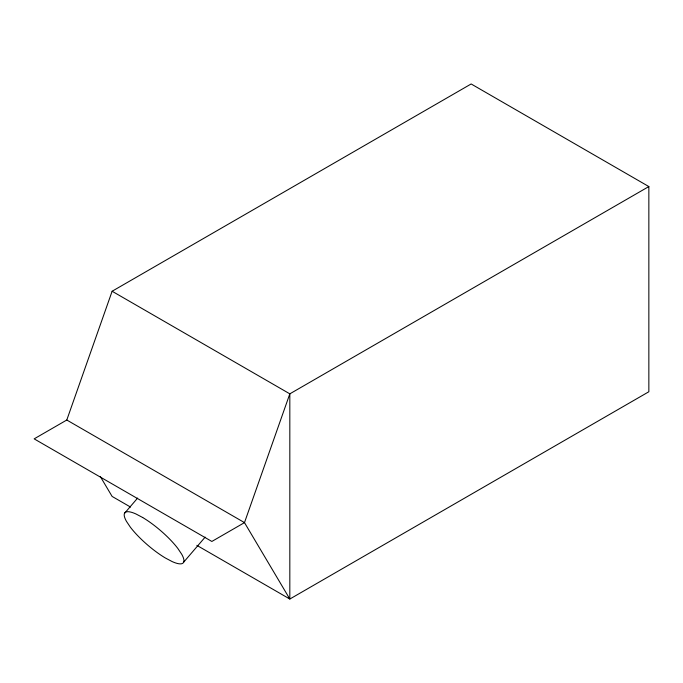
<?xml version="1.0" encoding="UTF-8"?>
<svg xmlns="http://www.w3.org/2000/svg" width="683" height="683" viewBox="0 0 683 683"><rect width="100%" height="100%" fill="white"/><g stroke="black" fill="none" stroke-linecap="round" stroke-linejoin="round"><path stroke-width="1.02" d="M648.85 186.561L289.823 393.843L244.488 522.615L211.85 541.457L34.15 438.862L66.789 420.019L112.123 291.248L471.15 83.966L648.85 186.561L648.85 391.752L289.823 599.034L196.832 545.341M124.46 513.42L137.616 498.078M183.693 562.152L205.148 537.12M112.123 291.248L289.823 393.843L289.823 599.034L244.488 522.615L66.789 420.019M130.538 507.068L112.123 496.439L100.247 476.427M142.696 517.518L135.934 513.957A38.461 9.69 40.6 0 0 126.457 521.351L130.342 527.156A38.461 9.69 40.6 0 0 165.465 558.054L172.227 561.614A38.461 9.69 40.6 0 0 181.695 554.22L177.811 548.415A38.461 9.69 40.6 0 0 142.696 517.518"/></g></svg>
